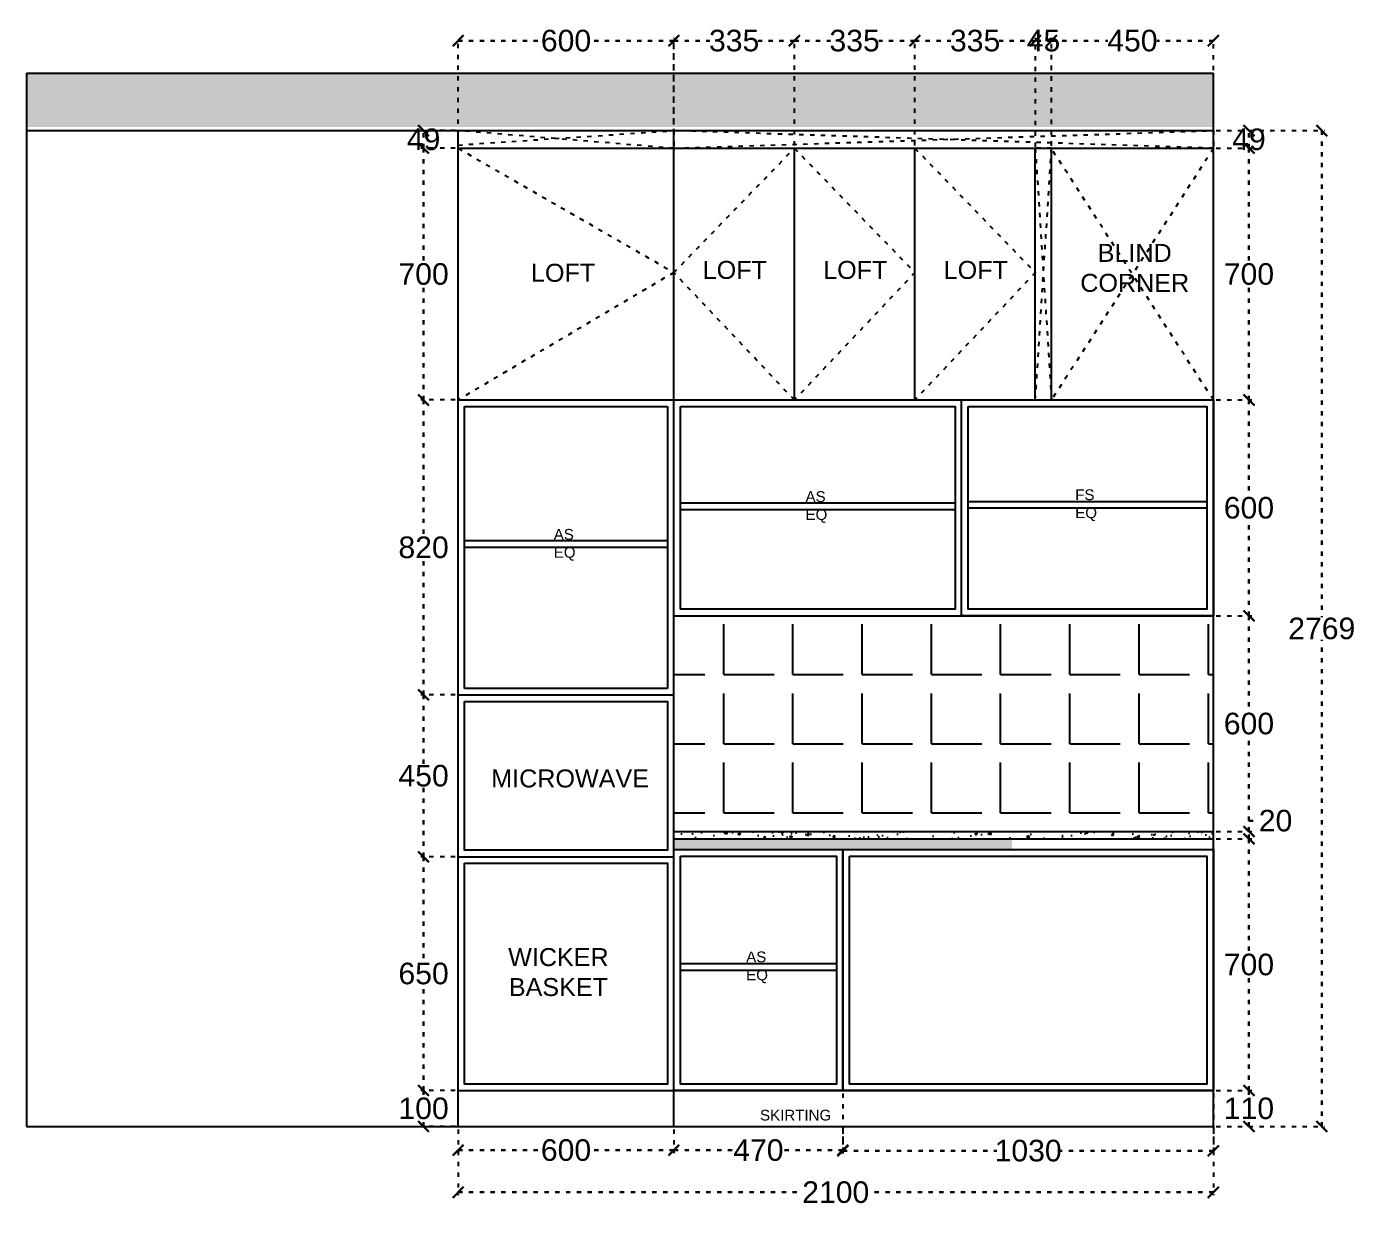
# Model space of a CAD drawing. Header units: millimetres. Extents: x 220712 to 1505573, y -354410 to 241923.
# Drawn here: x 247080 to 250772, y 120759 to 124039 of the extents above; entities that cross this region are included whole.
import ezdxf

# ---------------------------------------------------------------- set-up
doc = ezdxf.new("R2010")
doc.units = ezdxf.units.MM
doc.header["$MEASUREMENT"] = 0
doc.linetypes.add('ACAD_ISO03W100', pattern=[30, 12, -18])
doc.layers.add('Walls', color=253, linetype='Continuous')
doc.layers.add('Words', color=7, linetype='Continuous')
doc.styles.get("Standard").update_dxf_attribs({"font": 'arial.ttf'})
doc.dimstyles.get("Standard").update_dxf_attribs({"dimtxt": 60, "dimasz": 30, "dimexe": 7.75, "dimexo": 8.13, "dimgap": 0.63, "dimtad": 0, "dimtih": 1, "dimtoh": 1, "dimdec": 0, "dimzin": 0, "dimtxsty": 'Standard', "dimblk": 'OBLIQUE', "dimcen": 2.25, "dimclrd": 1, "dimclre": 1, "dimclrt": 1, "dimadec": 0, "dimazin": 0, "dimtfac": 1, "dimtdec": 0, "dimtofl": 0, "dimtmove": 0, "dimatfit": 3, "dimfxl": 1, "dimtolj": 1, "dimtzin": 0, "dimlwd": 30, "dimarcsym": 0})
pattern_1 = [(50, (4543.5, 0), (71.726018, -6.275213), [7.5, -82.5]), (355, (4543.5, 0), (-13.875133, 75.219213), [6, -66]), (100.451444, (4549.48, -0.52), (57.850885, 68.943999), [6.37402, -70.114211]), (46.1842, (4543.5, 20), (106.724133, -16.551928), [11.25, -123.75]), (96.635635, (4552.39, 18.62), (93.466195, 97.41186), [9.561034, -105.171376]), (351.184164, (4543.5, 20), (93.466195, 97.41186), [9, -99]), (21, (4553.5, 15), (59.690705, -40.261889), [7.5, -82.5]), (326, (4553.5, 15), (24.331533, 72.515005), [6, -66]), (71.451445, (4558.474, 11.645), (84.022238, 32.253115), [6.374019, -70.114211]), (37.5, (4543.5, 0), (1.2159855, 33.2893854), [0, -65.2, 0, -67, 0, -66.25]), (7.5, (4543.5, 0), (26.3069537, 39.441171), [0, -38.2, 0, -63.7, 0, -25.25]), (327.5, (4521.2, 0), (53.3822436, -2.2554872), [0, -25, 0, -78, 0, -103.5]), (317.5, (4511.2, 0), (58.318617, 10.010498), [0, -32.5, 0, -51.8, 0, -73.5])]

# ---------------------------------------------------------------- blocks, each defined once
blk = doc.blocks.new('_Oblique')
at = {"color": 0, "linetype": 'ByBlock', "lineweight": -2}
blk.add_line((-0.5, -0.5), (0.5, 0.5), dxfattribs=at)
blk = doc.blocks.new('*D192')
at = {"layer": 'Defpoints', "color": 0, "linetype": 'ACAD_ISO03W100', "transparency": 16777216}
for p in [(248184, 123701), (248280, 123701), (248280, 123001)]:
    blk.add_point(p, dxfattribs=at)
at = {"layer": 'Walls', "color": 1, "linetype": 'ACAD_ISO03W100', "lineweight": -2, "transparency": 16777216}
for p, q in [((248271.9, 123701), (248176.3, 123701)), ((248271.9, 123001), (248176.3, 123001))]:
    blk.add_line(p, q, dxfattribs=at)
at = {"layer": 'Walls', "color": 1, "linetype": 'ACAD_ISO03W100', "lineweight": 30, "transparency": 16777216}
for p, q in [((248184, 123701), (248184, 123382.3)), ((248184, 123001), (248184, 123319.7))]:
    blk.add_line(p, q, dxfattribs=at)
at = {"layer": 'Walls', "color": 1, "linetype": 'ACAD_ISO03W100', "lineweight": 30, "transparency": 16777216, "xscale": 30, "yscale": 30, "zscale": 30}
for p, rotation in [((248184, 123701), 90), ((248184, 123001), 270)]:
    blk.add_blockref('_Oblique', p, dxfattribs=dict(at, rotation=rotation))
at = {"layer": 'Walls', "color": 1, "linetype": 'ACAD_ISO03W100', "transparency": 16777216, "insert": (248184, 123351), "char_height": 60, "attachment_point": 5}
blk.add_mtext('\\A1;700', dxfattribs=at)
blk = doc.blocks.new('*D181')
at = {"layer": 'Defpoints', "color": 0, "linetype": 'ACAD_ISO03W100', "transparency": 16777216}
for p in [(248184, 123001), (248280, 123001), (248280, 122181)]:
    blk.add_point(p, dxfattribs=at)
at = {"layer": 'Walls', "color": 1, "linetype": 'ACAD_ISO03W100', "lineweight": -2, "transparency": 16777216}
for p, q in [((248271.9, 123001), (248176.3, 123001)), ((248271.9, 122181), (248176.3, 122181))]:
    blk.add_line(p, q, dxfattribs=at)
at = {"layer": 'Walls', "color": 1, "linetype": 'ACAD_ISO03W100', "lineweight": 30, "transparency": 16777216}
for p, q in [((248184, 123001), (248184, 122622.3)), ((248184, 122181), (248184, 122559.7))]:
    blk.add_line(p, q, dxfattribs=at)
at = {"layer": 'Walls', "color": 1, "linetype": 'ACAD_ISO03W100', "lineweight": 30, "transparency": 16777216, "xscale": 30, "yscale": 30, "zscale": 30}
for p, rotation in [((248184, 123001), 90), ((248184, 122181), 270)]:
    blk.add_blockref('_Oblique', p, dxfattribs=dict(at, rotation=rotation))
at = {"layer": 'Walls', "color": 1, "linetype": 'ACAD_ISO03W100', "transparency": 16777216, "insert": (248184, 122591), "char_height": 60, "attachment_point": 5}
blk.add_mtext('\\A1;820', dxfattribs=at)
blk = doc.blocks.new('*D182')
at = {"layer": 'Defpoints', "color": 0, "linetype": 'ACAD_ISO03W100', "transparency": 16777216}
for p in [(248184, 122181), (248280, 122181), (248280, 121731)]:
    blk.add_point(p, dxfattribs=at)
at = {"layer": 'Walls', "color": 1, "linetype": 'ACAD_ISO03W100', "lineweight": -2, "transparency": 16777216}
for p, q in [((248271.9, 122181), (248176.3, 122181)), ((248271.9, 121731), (248176.3, 121731))]:
    blk.add_line(p, q, dxfattribs=at)
at = {"layer": 'Walls', "color": 1, "linetype": 'ACAD_ISO03W100', "lineweight": 30, "transparency": 16777216}
for p, q in [((248184, 122181), (248184, 121987.3)), ((248184, 121731), (248184, 121924.7))]:
    blk.add_line(p, q, dxfattribs=at)
at = {"layer": 'Walls', "color": 1, "linetype": 'ACAD_ISO03W100', "lineweight": 30, "transparency": 16777216, "xscale": 30, "yscale": 30, "zscale": 30}
for p, rotation in [((248184, 122181), 90), ((248184, 121731), 270)]:
    blk.add_blockref('_Oblique', p, dxfattribs=dict(at, rotation=rotation))
at = {"layer": 'Walls', "color": 1, "linetype": 'ACAD_ISO03W100', "transparency": 16777216, "insert": (248184, 121956), "char_height": 60, "attachment_point": 5}
blk.add_mtext('\\A1;450', dxfattribs=at)
blk = doc.blocks.new('*D183')
at = {"layer": 'Defpoints', "color": 0, "linetype": 'ACAD_ISO03W100', "transparency": 16777216}
for p in [(248184, 121731), (248280, 121731), (248280, 121081)]:
    blk.add_point(p, dxfattribs=at)
at = {"layer": 'Walls', "color": 1, "linetype": 'ACAD_ISO03W100', "lineweight": -2, "transparency": 16777216}
for p, q in [((248271.9, 121731), (248176.3, 121731)), ((248271.9, 121081), (248176.3, 121081))]:
    blk.add_line(p, q, dxfattribs=at)
at = {"layer": 'Walls', "color": 1, "linetype": 'ACAD_ISO03W100', "lineweight": 30, "transparency": 16777216}
for p, q in [((248184, 121731), (248184, 121437.3)), ((248184, 121081), (248184, 121374.7))]:
    blk.add_line(p, q, dxfattribs=at)
at = {"layer": 'Walls', "color": 1, "linetype": 'ACAD_ISO03W100', "lineweight": 30, "transparency": 16777216, "xscale": 30, "yscale": 30, "zscale": 30}
for p, rotation in [((248184, 121731), 90), ((248184, 121081), 270)]:
    blk.add_blockref('_Oblique', p, dxfattribs=dict(at, rotation=rotation))
at = {"layer": 'Walls', "color": 1, "linetype": 'ACAD_ISO03W100', "transparency": 16777216, "insert": (248184, 121406), "char_height": 60, "attachment_point": 5}
blk.add_mtext('\\A1;650', dxfattribs=at)
blk = doc.blocks.new('*D184')
at = {"layer": 'Defpoints', "color": 0, "linetype": 'ACAD_ISO03W100', "transparency": 16777216}
for p in [(248184, 121081), (248280, 121081), (248280, 120981)]:
    blk.add_point(p, dxfattribs=at)
at = {"layer": 'Walls', "color": 1, "linetype": 'ACAD_ISO03W100', "lineweight": -2, "transparency": 16777216}
for p, q in [((248271.9, 121081), (248176.3, 121081)), ((248271.9, 120981), (248176.3, 120981))]:
    blk.add_line(p, q, dxfattribs=at)
at = {"layer": 'Walls', "color": 1, "linetype": 'ACAD_ISO03W100', "lineweight": 30, "transparency": 16777216}
for p, q in [((248184, 121081), (248184, 121062.3)), ((248184, 120981), (248184, 120999.7))]:
    blk.add_line(p, q, dxfattribs=at)
at = {"layer": 'Walls', "color": 1, "linetype": 'ACAD_ISO03W100', "lineweight": 30, "transparency": 16777216, "xscale": 30, "yscale": 30, "zscale": 30}
for p, rotation in [((248184, 121081), 90), ((248184, 120981), 270)]:
    blk.add_blockref('_Oblique', p, dxfattribs=dict(at, rotation=rotation))
at = {"layer": 'Walls', "color": 1, "linetype": 'ACAD_ISO03W100', "transparency": 16777216, "insert": (248184, 121031), "char_height": 60, "attachment_point": 5}
blk.add_mtext('\\A1;100', dxfattribs=at)
blk = doc.blocks.new('*D185')
at = {"layer": 'Defpoints', "color": 0, "linetype": 'ACAD_ISO03W100', "transparency": 16777216}
for p in [(248184, 123750), (248280, 123750), (248280, 123701)]:
    blk.add_point(p, dxfattribs=at)
at = {"layer": 'Walls', "color": 1, "linetype": 'ACAD_ISO03W100', "lineweight": -2, "transparency": 16777216}
for p, q in [((248271.87, 123750), (248176.25, 123750)), ((248271.87, 123701), (248176.25, 123701))]:
    blk.add_line(p, q, dxfattribs=at)
at = {"layer": 'Walls', "color": 1, "linetype": 'ACAD_ISO03W100', "lineweight": 30, "transparency": 16777216}
blk.add_line((248184, 123701), (248184, 123750), dxfattribs=at)
at = {"layer": 'Walls', "color": 1, "linetype": 'ACAD_ISO03W100', "lineweight": 30, "transparency": 16777216, "xscale": 30, "yscale": 30, "zscale": 30}
for p, rotation in [((248184, 123750), 90), ((248184, 123701), 270)]:
    blk.add_blockref('_Oblique', p, dxfattribs=dict(at, rotation=rotation))
at = {"layer": 'Walls', "color": 1, "linetype": 'ACAD_ISO03W100', "transparency": 16777216, "insert": (248184, 123725.5), "char_height": 60, "attachment_point": 5}
blk.add_mtext('\\A1;49', dxfattribs=at)
blk = doc.blocks.new('*D186')
at = {"layer": 'Defpoints', "color": 0, "linetype": 'ACAD_ISO03W100', "transparency": 16777216}
for p in [(248280, 120981), (248880, 120981), (248880, 120915)]:
    blk.add_point(p, dxfattribs=at)
at = {"layer": 'Walls', "color": 1, "linetype": 'ACAD_ISO03W100', "lineweight": -2, "transparency": 16777216}
for p, q in [((248280, 120972.9), (248280, 120907.2)), ((248880, 120972.9), (248880, 120907.2))]:
    blk.add_line(p, q, dxfattribs=at)
at = {"layer": 'Walls', "color": 1, "linetype": 'ACAD_ISO03W100', "lineweight": 30, "transparency": 16777216}
for p, q in [((248280, 120915), (248513, 120915)), ((248880, 120915), (248647, 120915))]:
    blk.add_line(p, q, dxfattribs=at)
at = {"layer": 'Walls', "color": 1, "linetype": 'ACAD_ISO03W100', "lineweight": 30, "transparency": 16777216, "xscale": 30, "yscale": 30, "zscale": 30, "rotation": 180}
blk.add_blockref('_Oblique', (248280, 120915), dxfattribs=at)
at = {"layer": 'Walls', "color": 1, "linetype": 'ACAD_ISO03W100', "lineweight": 30, "transparency": 16777216, "xscale": 30, "yscale": 30, "zscale": 30}
blk.add_blockref('_Oblique', (248880, 120915), dxfattribs=at)
at = {"layer": 'Walls', "color": 1, "linetype": 'ACAD_ISO03W100', "transparency": 16777216, "insert": (248580, 120915), "char_height": 60, "attachment_point": 5}
blk.add_mtext('\\A1;600', dxfattribs=at)
blk = doc.blocks.new('*D187')
at = {"layer": 'Defpoints', "color": 0, "linetype": 'ACAD_ISO03W100', "transparency": 16777216}
for p in [(249350, 121081), (248880, 120981), (249350, 120915)]:
    blk.add_point(p, dxfattribs=at)
at = {"layer": 'Walls', "color": 1, "linetype": 'ACAD_ISO03W100', "lineweight": -2, "transparency": 16777216}
for p, q in [((249350, 121072.9), (249350, 120907.2)), ((248880, 120972.9), (248880, 120907.2))]:
    blk.add_line(p, q, dxfattribs=at)
at = {"layer": 'Walls', "color": 1, "linetype": 'ACAD_ISO03W100', "lineweight": 30, "transparency": 16777216}
for p, q in [((248880, 120915), (249047, 120915)), ((249350, 120915), (249183, 120915))]:
    blk.add_line(p, q, dxfattribs=at)
at = {"layer": 'Walls', "color": 1, "linetype": 'ACAD_ISO03W100', "lineweight": 30, "transparency": 16777216, "xscale": 30, "yscale": 30, "zscale": 30, "rotation": 180}
blk.add_blockref('_Oblique', (248880, 120915), dxfattribs=at)
at = {"layer": 'Walls', "color": 1, "linetype": 'ACAD_ISO03W100', "lineweight": 30, "transparency": 16777216, "xscale": 30, "yscale": 30, "zscale": 30}
blk.add_blockref('_Oblique', (249350, 120915), dxfattribs=at)
at = {"layer": 'Walls', "color": 1, "linetype": 'ACAD_ISO03W100', "transparency": 16777216, "insert": (249115, 120915), "char_height": 60, "attachment_point": 5}
blk.add_mtext('\\A1;470', dxfattribs=at)
blk = doc.blocks.new('*D188')
at = {"layer": 'Defpoints', "color": 0, "linetype": 'ACAD_ISO03W100', "transparency": 16777216}
for p in [(250380, 121081), (249350, 120981), (250380, 120913.5)]:
    blk.add_point(p, dxfattribs=at)
at = {"layer": 'Walls', "color": 1, "linetype": 'ACAD_ISO03W100', "lineweight": -2, "transparency": 16777216}
for p, q in [((250380, 121072.9), (250380, 120905.8)), ((249350, 120972.9), (249350, 120905.8))]:
    blk.add_line(p, q, dxfattribs=at)
at = {"layer": 'Walls', "color": 1, "linetype": 'ACAD_ISO03W100', "lineweight": 30, "transparency": 16777216}
for p, q in [((249350, 120913.5), (249777.7, 120913.5)), ((250380, 120913.5), (249952.3, 120913.5))]:
    blk.add_line(p, q, dxfattribs=at)
at = {"layer": 'Walls', "color": 1, "linetype": 'ACAD_ISO03W100', "lineweight": 30, "transparency": 16777216, "xscale": 30, "yscale": 30, "zscale": 30, "rotation": 180}
blk.add_blockref('_Oblique', (249350, 120913.5), dxfattribs=at)
at = {"layer": 'Walls', "color": 1, "linetype": 'ACAD_ISO03W100', "lineweight": 30, "transparency": 16777216, "xscale": 30, "yscale": 30, "zscale": 30}
blk.add_blockref('_Oblique', (250380, 120913.5), dxfattribs=at)
at = {"layer": 'Walls', "color": 1, "linetype": 'ACAD_ISO03W100', "transparency": 16777216, "insert": (249865, 120913.5), "char_height": 60, "attachment_point": 5}
blk.add_mtext('\\A1;1030', dxfattribs=at)
blk = doc.blocks.new('*D180')
at = {"layer": 'Defpoints', "color": 0, "linetype": 'ACAD_ISO03W100', "transparency": 16777216}
for p in [(248280, 120981), (250380, 120981), (250380, 120798)]:
    blk.add_point(p, dxfattribs=at)
at = {"layer": 'Walls', "color": 1, "linetype": 'ACAD_ISO03W100', "lineweight": -2, "transparency": 16777216}
for p, q in [((248280, 120972.87), (248280, 120790.25)), ((250380, 120972.87), (250380, 120790.25))]:
    blk.add_line(p, q, dxfattribs=at)
at = {"layer": 'Walls', "color": 1, "linetype": 'ACAD_ISO03W100', "lineweight": 30, "transparency": 16777216}
for p, q in [((248280, 120798), (249239.37, 120798)), ((250380, 120798), (249420.63, 120798))]:
    blk.add_line(p, q, dxfattribs=at)
at = {"layer": 'Walls', "color": 1, "linetype": 'ACAD_ISO03W100', "lineweight": 30, "transparency": 16777216, "xscale": 30, "yscale": 30, "zscale": 30, "rotation": 180}
blk.add_blockref('_Oblique', (248280, 120798), dxfattribs=at)
at = {"layer": 'Walls', "color": 1, "linetype": 'ACAD_ISO03W100', "lineweight": 30, "transparency": 16777216, "xscale": 30, "yscale": 30, "zscale": 30}
blk.add_blockref('_Oblique', (250380, 120798), dxfattribs=at)
at = {"layer": 'Walls', "color": 1, "linetype": 'ACAD_ISO03W100', "transparency": 16777216, "insert": (249330, 120798), "char_height": 60, "attachment_point": 5}
blk.add_mtext('\\A1;2100', dxfattribs=at)
blk = doc.blocks.new('*D194')
at = {"layer": 'Defpoints', "color": 0, "linetype": 'ACAD_ISO03W100', "transparency": 16777216}
for p in [(250380, 121081), (250479, 121081), (250380, 120981)]:
    blk.add_point(p, dxfattribs=at)
at = {"layer": 'Walls', "color": 1, "linetype": 'ACAD_ISO03W100', "lineweight": -2, "transparency": 16777216}
for p, q in [((250388.1, 121081), (250486.8, 121081)), ((250388.1, 120981), (250486.8, 120981))]:
    blk.add_line(p, q, dxfattribs=at)
at = {"layer": 'Walls', "color": 1, "linetype": 'ACAD_ISO03W100', "lineweight": 30, "transparency": 16777216}
for p, q in [((250479, 121081), (250479, 121062.3)), ((250479, 120981), (250479, 120999.7))]:
    blk.add_line(p, q, dxfattribs=at)
at = {"layer": 'Walls', "color": 1, "linetype": 'ACAD_ISO03W100', "lineweight": 30, "transparency": 16777216, "xscale": 30, "yscale": 30, "zscale": 30}
for p, rotation in [((250479, 121081), 90), ((250479, 120981), 270)]:
    blk.add_blockref('_Oblique', p, dxfattribs=dict(at, rotation=rotation))
at = {"layer": 'Walls', "color": 1, "linetype": 'ACAD_ISO03W100', "transparency": 16777216, "insert": (250479, 121031), "char_height": 60, "attachment_point": 5}
blk.add_mtext('\\A1;110', dxfattribs=at)
blk = doc.blocks.new('*D195')
at = {"layer": 'Defpoints', "color": 0, "linetype": 'ACAD_ISO03W100', "transparency": 16777216}
for p in [(250380, 121781), (250479, 121781), (250380, 121081)]:
    blk.add_point(p, dxfattribs=at)
at = {"layer": 'Walls', "color": 1, "linetype": 'ACAD_ISO03W100', "lineweight": -2, "transparency": 16777216}
for p, q in [((250388.1, 121781), (250486.8, 121781)), ((250388.1, 121081), (250486.8, 121081))]:
    blk.add_line(p, q, dxfattribs=at)
at = {"layer": 'Walls', "color": 1, "linetype": 'ACAD_ISO03W100', "lineweight": 30, "transparency": 16777216}
for p, q in [((250479, 121781), (250479, 121462.3)), ((250479, 121081), (250479, 121399.7))]:
    blk.add_line(p, q, dxfattribs=at)
at = {"layer": 'Walls', "color": 1, "linetype": 'ACAD_ISO03W100', "lineweight": 30, "transparency": 16777216, "xscale": 30, "yscale": 30, "zscale": 30}
for p, rotation in [((250479, 121781), 90), ((250479, 121081), 270)]:
    blk.add_blockref('_Oblique', p, dxfattribs=dict(at, rotation=rotation))
at = {"layer": 'Walls', "color": 1, "linetype": 'ACAD_ISO03W100', "transparency": 16777216, "insert": (250479, 121431), "char_height": 60, "attachment_point": 5}
blk.add_mtext('\\A1;700', dxfattribs=at)
blk = doc.blocks.new('*D196')
at = {"layer": 'Defpoints', "color": 0, "linetype": 'ACAD_ISO03W100', "transparency": 16777216}
for p in [(250380, 121801), (250380, 121781), (250479, 121801)]:
    blk.add_point(p, dxfattribs=at)
at = {"layer": 'Walls', "color": 1, "linetype": 'ACAD_ISO03W100', "lineweight": 30, "transparency": 16777216}
for p, q in [((250479, 121801), (250479, 121831)), ((250479, 121831), (250509, 121831)), ((250479, 121781), (250479, 121801))]:
    blk.add_line(p, q, dxfattribs=at)
at = {"layer": 'Walls', "color": 1, "linetype": 'ACAD_ISO03W100', "lineweight": -2, "transparency": 16777216}
for p, q in [((250388.1, 121801), (250486.8, 121801)), ((250388.1, 121781), (250486.8, 121781))]:
    blk.add_line(p, q, dxfattribs=at)
at = {"layer": 'Walls', "color": 1, "linetype": 'ACAD_ISO03W100', "lineweight": 30, "transparency": 16777216, "xscale": 30, "yscale": 30, "zscale": 30}
for p, rotation in [((250479, 121801), 90), ((250479, 121781), 270)]:
    blk.add_blockref('_Oblique', p, dxfattribs=dict(at, rotation=rotation))
at = {"layer": 'Walls', "color": 1, "linetype": 'ACAD_ISO03W100', "transparency": 16777216, "insert": (250553, 121831), "char_height": 60, "attachment_point": 5}
blk.add_mtext('\\A1;20', dxfattribs=at)
blk = doc.blocks.new('*D197')
at = {"layer": 'Defpoints', "color": 0, "linetype": 'ACAD_ISO03W100', "transparency": 16777216}
for p in [(250380, 122401), (250479, 122401), (250380, 121801)]:
    blk.add_point(p, dxfattribs=at)
at = {"layer": 'Walls', "color": 1, "linetype": 'ACAD_ISO03W100', "lineweight": -2, "transparency": 16777216}
for p, q in [((250388.1, 122401), (250486.8, 122401)), ((250388.1, 121801), (250486.8, 121801))]:
    blk.add_line(p, q, dxfattribs=at)
at = {"layer": 'Walls', "color": 1, "linetype": 'ACAD_ISO03W100', "lineweight": 30, "transparency": 16777216}
for p, q in [((250479, 122401), (250479, 122132.3)), ((250479, 121801), (250479, 122069.7))]:
    blk.add_line(p, q, dxfattribs=at)
at = {"layer": 'Walls', "color": 1, "linetype": 'ACAD_ISO03W100', "lineweight": 30, "transparency": 16777216, "xscale": 30, "yscale": 30, "zscale": 30}
for p, rotation in [((250479, 122401), 90), ((250479, 121801), 270)]:
    blk.add_blockref('_Oblique', p, dxfattribs=dict(at, rotation=rotation))
at = {"layer": 'Walls', "color": 1, "linetype": 'ACAD_ISO03W100', "transparency": 16777216, "insert": (250479, 122101), "char_height": 60, "attachment_point": 5}
blk.add_mtext('\\A1;600', dxfattribs=at)
blk = doc.blocks.new('*D193')
at = {"layer": 'Defpoints', "color": 0, "linetype": 'ACAD_ISO03W100', "transparency": 16777216}
for p in [(250380, 123001), (250479, 123001), (250380, 122401)]:
    blk.add_point(p, dxfattribs=at)
at = {"layer": 'Walls', "color": 1, "linetype": 'ACAD_ISO03W100', "lineweight": -2, "transparency": 16777216}
for p, q in [((250388.1, 123001), (250486.8, 123001)), ((250388.1, 122401), (250486.8, 122401))]:
    blk.add_line(p, q, dxfattribs=at)
at = {"layer": 'Walls', "color": 1, "linetype": 'ACAD_ISO03W100', "lineweight": 30, "transparency": 16777216}
for p, q in [((250479, 123001), (250479, 122732.3)), ((250479, 122401), (250479, 122669.7))]:
    blk.add_line(p, q, dxfattribs=at)
at = {"layer": 'Walls', "color": 1, "linetype": 'ACAD_ISO03W100', "lineweight": 30, "transparency": 16777216, "xscale": 30, "yscale": 30, "zscale": 30}
for p, rotation in [((250479, 123001), 90), ((250479, 122401), 270)]:
    blk.add_blockref('_Oblique', p, dxfattribs=dict(at, rotation=rotation))
at = {"layer": 'Walls', "color": 1, "linetype": 'ACAD_ISO03W100', "transparency": 16777216, "insert": (250479, 122701), "char_height": 60, "attachment_point": 5}
blk.add_mtext('\\A1;600', dxfattribs=at)
blk = doc.blocks.new('*D177')
at = {"layer": 'Defpoints', "color": 0, "linetype": 'ACAD_ISO03W100', "transparency": 16777216}
for p in [(250380, 123701), (250479, 123701), (250380, 123001)]:
    blk.add_point(p, dxfattribs=at)
at = {"layer": 'Walls', "color": 1, "linetype": 'ACAD_ISO03W100', "lineweight": -2, "transparency": 16777216}
for p, q in [((250388.1, 123701), (250486.8, 123701)), ((250388.1, 123001), (250486.8, 123001))]:
    blk.add_line(p, q, dxfattribs=at)
at = {"layer": 'Walls', "color": 1, "linetype": 'ACAD_ISO03W100', "lineweight": 30, "transparency": 16777216}
for p, q in [((250479, 123701), (250479, 123382.3)), ((250479, 123001), (250479, 123319.7))]:
    blk.add_line(p, q, dxfattribs=at)
at = {"layer": 'Walls', "color": 1, "linetype": 'ACAD_ISO03W100', "lineweight": 30, "transparency": 16777216, "xscale": 30, "yscale": 30, "zscale": 30}
for p, rotation in [((250479, 123701), 90), ((250479, 123001), 270)]:
    blk.add_blockref('_Oblique', p, dxfattribs=dict(at, rotation=rotation))
at = {"layer": 'Walls', "color": 1, "linetype": 'ACAD_ISO03W100', "transparency": 16777216, "insert": (250479, 123351), "char_height": 60, "attachment_point": 5}
blk.add_mtext('\\A1;700', dxfattribs=at)
blk = doc.blocks.new('*D178')
at = {"layer": 'Defpoints', "color": 0, "linetype": 'ACAD_ISO03W100', "transparency": 16777216}
for p in [(250380, 123750), (250479, 123750), (250380, 123701)]:
    blk.add_point(p, dxfattribs=at)
at = {"layer": 'Walls', "color": 1, "linetype": 'ACAD_ISO03W100', "lineweight": -2, "transparency": 16777216}
for p, q in [((250388.13, 123750), (250486.75, 123750)), ((250388.13, 123701), (250486.75, 123701))]:
    blk.add_line(p, q, dxfattribs=at)
at = {"layer": 'Walls', "color": 1, "linetype": 'ACAD_ISO03W100', "lineweight": 30, "transparency": 16777216}
blk.add_line((250479, 123701), (250479, 123750), dxfattribs=at)
at = {"layer": 'Walls', "color": 1, "linetype": 'ACAD_ISO03W100', "lineweight": 30, "transparency": 16777216, "xscale": 30, "yscale": 30, "zscale": 30}
for p, rotation in [((250479, 123750), 90), ((250479, 123701), 270)]:
    blk.add_blockref('_Oblique', p, dxfattribs=dict(at, rotation=rotation))
at = {"layer": 'Walls', "color": 1, "linetype": 'ACAD_ISO03W100', "transparency": 16777216, "insert": (250479, 123725.5), "char_height": 60, "attachment_point": 5}
blk.add_mtext('\\A1;49', dxfattribs=at)
blk = doc.blocks.new('*D179')
at = {"layer": 'Defpoints', "color": 0, "linetype": 'ACAD_ISO03W100', "transparency": 16777216}
for p in [(250380, 123750), (250681.5, 123750), (250380, 120981)]:
    blk.add_point(p, dxfattribs=at)
at = {"layer": 'Walls', "color": 1, "linetype": 'ACAD_ISO03W100', "lineweight": -2, "transparency": 16777216}
for p, q in [((250388.1, 123750), (250689.3, 123750)), ((250388.1, 120981), (250689.3, 120981))]:
    blk.add_line(p, q, dxfattribs=at)
at = {"layer": 'Walls', "color": 1, "linetype": 'ACAD_ISO03W100', "lineweight": 30, "transparency": 16777216}
for p, q in [((250681.5, 123750), (250681.5, 122396.8)), ((250681.5, 120981), (250681.5, 122334.2))]:
    blk.add_line(p, q, dxfattribs=at)
at = {"layer": 'Walls', "color": 1, "linetype": 'ACAD_ISO03W100', "lineweight": 30, "transparency": 16777216, "xscale": 30, "yscale": 30, "zscale": 30}
for p, rotation in [((250681.5, 123750), 90), ((250681.5, 120981), 270)]:
    blk.add_blockref('_Oblique', p, dxfattribs=dict(at, rotation=rotation))
at = {"layer": 'Walls', "color": 1, "linetype": 'ACAD_ISO03W100', "transparency": 16777216, "insert": (250681.5, 122365.5), "char_height": 60, "attachment_point": 5}
blk.add_mtext('\\A1;2769', dxfattribs=at)
blk = doc.blocks.new('*D198')
at = {"layer": 'Defpoints', "color": 0, "linetype": 'ACAD_ISO03W100', "transparency": 16777216}
for p in [(249930, 124000), (249930, 123701), (250380, 123700)]:
    blk.add_point(p, dxfattribs=at)
at = {"layer": 'Walls', "color": 1, "linetype": 'ACAD_ISO03W100', "lineweight": -2, "transparency": 16777216}
for p, q in [((249930, 123709.1), (249930, 124007.8)), ((250380, 123708.1), (250380, 124007.8))]:
    blk.add_line(p, q, dxfattribs=at)
at = {"layer": 'Walls', "color": 1, "linetype": 'ACAD_ISO03W100', "lineweight": 30, "transparency": 16777216}
for p, q in [((249930, 124000), (250087, 124000)), ((250380, 124000), (250223, 124000))]:
    blk.add_line(p, q, dxfattribs=at)
at = {"layer": 'Walls', "color": 1, "linetype": 'ACAD_ISO03W100', "lineweight": 30, "transparency": 16777216, "xscale": 30, "yscale": 30, "zscale": 30, "rotation": 180}
blk.add_blockref('_Oblique', (249930, 124000), dxfattribs=at)
at = {"layer": 'Walls', "color": 1, "linetype": 'ACAD_ISO03W100', "lineweight": 30, "transparency": 16777216, "xscale": 30, "yscale": 30, "zscale": 30}
blk.add_blockref('_Oblique', (250380, 124000), dxfattribs=at)
at = {"layer": 'Walls', "color": 1, "linetype": 'ACAD_ISO03W100', "transparency": 16777216, "insert": (250155, 124000), "char_height": 60, "attachment_point": 5}
blk.add_mtext('\\A1;450', dxfattribs=at)
blk = doc.blocks.new('*D199')
at = {"layer": 'Defpoints', "color": 0, "linetype": 'ACAD_ISO03W100', "transparency": 16777216}
for p in [(249885.2, 124000), (249885.2, 123697.1), (249930, 123700)]:
    blk.add_point(p, dxfattribs=at)
at = {"layer": 'Walls', "color": 1, "linetype": 'ACAD_ISO03W100', "lineweight": -2, "transparency": 16777216}
for p, q in [((249885.2, 123705.3), (249885.2, 124007.8)), ((249930, 123708.1), (249930, 124007.8))]:
    blk.add_line(p, q, dxfattribs=at)
at = {"layer": 'Walls', "color": 1, "linetype": 'ACAD_ISO03W100', "lineweight": 30, "transparency": 16777216}
blk.add_line((249930, 124000), (249885.2, 124000), dxfattribs=at)
at = {"layer": 'Walls', "color": 1, "linetype": 'ACAD_ISO03W100', "lineweight": 30, "transparency": 16777216, "xscale": 30, "yscale": 30, "zscale": 30, "rotation": 180}
blk.add_blockref('_Oblique', (249885.2, 124000), dxfattribs=at)
at = {"layer": 'Walls', "color": 1, "linetype": 'ACAD_ISO03W100', "lineweight": 30, "transparency": 16777216, "xscale": 30, "yscale": 30, "zscale": 30}
blk.add_blockref('_Oblique', (249930, 124000), dxfattribs=at)
at = {"layer": 'Walls', "color": 1, "linetype": 'ACAD_ISO03W100', "transparency": 16777216, "insert": (249907.6, 124000), "char_height": 60, "attachment_point": 5}
blk.add_mtext('\\A1;45', dxfattribs=at)
blk = doc.blocks.new('*D200')
at = {"layer": 'Defpoints', "color": 0, "linetype": 'ACAD_ISO03W100', "transparency": 16777216}
for p in [(249550, 124000), (249550, 123701), (249885.2, 123697.1)]:
    blk.add_point(p, dxfattribs=at)
at = {"layer": 'Walls', "color": 1, "linetype": 'ACAD_ISO03W100', "lineweight": -2, "transparency": 16777216}
for p, q in [((249550, 123709.1), (249550, 124007.8)), ((249885.2, 123705.3), (249885.2, 124007.8))]:
    blk.add_line(p, q, dxfattribs=at)
at = {"layer": 'Walls', "color": 1, "linetype": 'ACAD_ISO03W100', "lineweight": 30, "transparency": 16777216}
for p, q in [((249550, 124000), (249650.5, 124000)), ((249885.2, 124000), (249784.7, 124000))]:
    blk.add_line(p, q, dxfattribs=at)
at = {"layer": 'Walls', "color": 1, "linetype": 'ACAD_ISO03W100', "lineweight": 30, "transparency": 16777216, "xscale": 30, "yscale": 30, "zscale": 30, "rotation": 180}
blk.add_blockref('_Oblique', (249550, 124000), dxfattribs=at)
at = {"layer": 'Walls', "color": 1, "linetype": 'ACAD_ISO03W100', "lineweight": 30, "transparency": 16777216, "xscale": 30, "yscale": 30, "zscale": 30}
blk.add_blockref('_Oblique', (249885.2, 124000), dxfattribs=at)
at = {"layer": 'Walls', "color": 1, "linetype": 'ACAD_ISO03W100', "transparency": 16777216, "insert": (249717.6, 124000), "char_height": 60, "attachment_point": 5}
blk.add_mtext('\\A1;335', dxfattribs=at)
blk = doc.blocks.new('*D189')
at = {"layer": 'Defpoints', "color": 0, "linetype": 'ACAD_ISO03W100', "transparency": 16777216}
for p in [(249550, 124000), (249215, 123701), (249550, 123701)]:
    blk.add_point(p, dxfattribs=at)
at = {"layer": 'Walls', "color": 1, "linetype": 'ACAD_ISO03W100', "lineweight": -2, "transparency": 16777216}
for p, q in [((249215, 123709.1), (249215, 124007.8)), ((249550, 123709.1), (249550, 124007.8))]:
    blk.add_line(p, q, dxfattribs=at)
at = {"layer": 'Walls', "color": 1, "linetype": 'ACAD_ISO03W100', "lineweight": 30, "transparency": 16777216}
for p, q in [((249215, 124000), (249315.4, 124000)), ((249550, 124000), (249449.6, 124000))]:
    blk.add_line(p, q, dxfattribs=at)
at = {"layer": 'Walls', "color": 1, "linetype": 'ACAD_ISO03W100', "lineweight": 30, "transparency": 16777216, "xscale": 30, "yscale": 30, "zscale": 30, "rotation": 180}
blk.add_blockref('_Oblique', (249215, 124000), dxfattribs=at)
at = {"layer": 'Walls', "color": 1, "linetype": 'ACAD_ISO03W100', "lineweight": 30, "transparency": 16777216, "xscale": 30, "yscale": 30, "zscale": 30}
blk.add_blockref('_Oblique', (249550, 124000), dxfattribs=at)
at = {"layer": 'Walls', "color": 1, "linetype": 'ACAD_ISO03W100', "transparency": 16777216, "insert": (249382.5, 124000), "char_height": 60, "attachment_point": 5}
blk.add_mtext('\\A1;335', dxfattribs=at)
blk = doc.blocks.new('*D190')
at = {"layer": 'Defpoints', "color": 0, "linetype": 'ACAD_ISO03W100', "transparency": 16777216}
for p in [(248880, 124000), (248880, 123698.8), (249215, 123701)]:
    blk.add_point(p, dxfattribs=at)
at = {"layer": 'Walls', "color": 1, "linetype": 'ACAD_ISO03W100', "lineweight": -2, "transparency": 16777216}
for p, q in [((248880, 123706.9), (248880, 124007.8)), ((249215, 123709.1), (249215, 124007.8))]:
    blk.add_line(p, q, dxfattribs=at)
at = {"layer": 'Walls', "color": 1, "linetype": 'ACAD_ISO03W100', "lineweight": 30, "transparency": 16777216}
for p, q in [((248880, 124000), (248980.4, 124000)), ((249215, 124000), (249114.6, 124000))]:
    blk.add_line(p, q, dxfattribs=at)
at = {"layer": 'Walls', "color": 1, "linetype": 'ACAD_ISO03W100', "lineweight": 30, "transparency": 16777216, "xscale": 30, "yscale": 30, "zscale": 30, "rotation": 180}
blk.add_blockref('_Oblique', (248880, 124000), dxfattribs=at)
at = {"layer": 'Walls', "color": 1, "linetype": 'ACAD_ISO03W100', "lineweight": 30, "transparency": 16777216, "xscale": 30, "yscale": 30, "zscale": 30}
blk.add_blockref('_Oblique', (249215, 124000), dxfattribs=at)
at = {"layer": 'Walls', "color": 1, "linetype": 'ACAD_ISO03W100', "transparency": 16777216, "insert": (249047.5, 124000), "char_height": 60, "attachment_point": 5}
blk.add_mtext('\\A1;335', dxfattribs=at)
blk = doc.blocks.new('*D191')
at = {"layer": 'Defpoints', "color": 0, "linetype": 'ACAD_ISO03W100', "transparency": 16777216}
for p in [(248880, 124000), (248280, 123701), (248880, 123705)]:
    blk.add_point(p, dxfattribs=at)
at = {"layer": 'Walls', "color": 1, "linetype": 'ACAD_ISO03W100', "lineweight": -2, "transparency": 16777216}
for p, q in [((248280, 123709.1), (248280, 124007.8)), ((248880, 123713.1), (248880, 124007.8))]:
    blk.add_line(p, q, dxfattribs=at)
at = {"layer": 'Walls', "color": 1, "linetype": 'ACAD_ISO03W100', "lineweight": 30, "transparency": 16777216}
for p, q in [((248280, 124000), (248513, 124000)), ((248880, 124000), (248647, 124000))]:
    blk.add_line(p, q, dxfattribs=at)
at = {"layer": 'Walls', "color": 1, "linetype": 'ACAD_ISO03W100', "lineweight": 30, "transparency": 16777216, "xscale": 30, "yscale": 30, "zscale": 30, "rotation": 180}
blk.add_blockref('_Oblique', (248280, 124000), dxfattribs=at)
at = {"layer": 'Walls', "color": 1, "linetype": 'ACAD_ISO03W100', "lineweight": 30, "transparency": 16777216, "xscale": 30, "yscale": 30, "zscale": 30}
blk.add_blockref('_Oblique', (248880, 124000), dxfattribs=at)
at = {"layer": 'Walls', "color": 1, "linetype": 'ACAD_ISO03W100', "transparency": 16777216, "insert": (248580, 124000), "char_height": 60, "attachment_point": 5}
blk.add_mtext('\\A1;600', dxfattribs=at)

msp = doc.modelspace()

# ---------------------------------------------------------------- hatches: boundary and pattern name
at = {"layer": 'Walls', "true_color": 0xc7c8ca}
h = msp.add_hatch(dxfattribs=at)
h.set_pattern_fill('AR-CONC', color=9, scale=10)
h.set_pattern_definition(pattern_1)
h.paths.add_polyline_path([(250380, 123760), (250380, 123910), (247080, 123910), (247080, 123760)])
at = {"layer": 'Walls', "linetype": 'ACAD_ISO03W100', "true_color": 0xc7c8ca}
h = msp.add_hatch(dxfattribs=at)
h.set_pattern_fill('ANGLE', color=9, scale=700)
h.set_pattern_definition([(0, (4543.5, 0), (0, 192.5), [140, -52.5]), (90, (4543.5, 0), (-192.5, 1e-14), [140, -52.5])])
h.paths.add_polyline_path([(248880, 122391), (248880, 122331), (248880, 121801), (250380, 121801), (250380, 122401), (250080, 122401), (250080, 122391)])
h = msp.add_hatch(dxfattribs=at)
h.set_pattern_fill('AR-CONC', color=9, scale=10)
h.set_pattern_definition(pattern_1)
h.paths.add_polyline_path([(250380, 121781), (250380, 121801), (248880, 121801), (248880, 121781)])
at = {"layer": 'Walls', "linetype": 'ACAD_ISO03W100', "true_color": 0x000000}
h = msp.add_hatch(color=18, dxfattribs=at)
h.dxf.hatch_style = 1
h.paths.add_polyline_path([(249820, 121781), (248880, 121781), (248880, 121751), (249820, 121751)])

# ---------------------------------------------------------------- linework, layer by layer
at = {"layer": 'Walls', "color": 18, "true_color": 0x000000}
for p, q in [((247080, 123910), (247080, 120981)), ((247080, 123910), (250380, 123910)), ((250380, 120981), (250380, 123910)), ((247080, 123750), (250380, 123750)), ((248280, 120981), (248280, 123750)), ((248880, 120981), (248880, 123750)), ((248280, 123701), (250380, 123701)), ((248880, 123701), (250380, 123701)), ((249215, 123001), (249215, 123701)), ((249550, 123001), (249550, 123701)), ((249885, 123001), (249885, 123701)), ((249930, 123001), (249930, 123701)), ((248280, 123001), (250380, 123001)), ((249680, 122401), (249680, 123001)), ((248298, 122983), (248862, 122983)), ((248298, 122199), (248298, 122983)), ((248862, 122983), (248862, 122199)), ((249662, 122714), (248898, 122714)), ((249698, 122719), (250362, 122719)), ((249698, 122701), (250362, 122701)), ((249662, 122696), (248898, 122696)), ((248862, 122609), (248298, 122609)), ((248862, 122591), (248298, 122591)), ((248880, 122401), (250080, 122401)), ((250080, 122401), (250380, 122401)), ((248280, 122181), (248880, 122181)), ((248862, 122199), (248298, 122199)), ((248880, 121801), (250380, 121801)), ((248880, 121781), (250380, 121781)), ((248880, 121751), (249820, 121751)), ((249350, 121081), (249350, 121751)), ((248280, 121731), (248880, 121731)), ((248898, 121434), (249332, 121434)), ((248898, 121416), (249332, 121416)), ((248280, 121081), (250380, 121081)), ((247080, 120981), (250380, 120981))]:
    msp.add_line(p, q, dxfattribs=at)
at = {"layer": 'Walls', "color": 240, "linetype": 'ACAD_ISO03W100', "true_color": 0xed1f24}
for points in [[(248280, 123710), (248879.7, 123750), (248880, 123701), (248280, 123750)], [(248880, 123701), (250380, 123750), (250380, 123701), (248880, 123750)], [(249885, 123001), (249930, 123701), (249885, 123701), (249930, 123001)]]:
    msp.add_lwpolyline(points, dxfattribs=at)
at = {"layer": 'Walls', "color": 9, "linetype": 'ACAD_ISO03W100', "true_color": 0xc7c8ca}
for points in [[(248280, 123701), (248880, 123355.5), (248280, 123001)], [(249215, 123701), (249550, 123355.5), (249215, 123001), (248880, 123355.5), (249215, 123701)], [(249550, 123701), (249885, 123355.5), (249550, 123001)], [(250380, 123700), (249930, 123001), (250380, 123001), (249930, 123700)]]:
    msp.add_lwpolyline(points, dxfattribs=at)
at = {"layer": 'Walls', "color": 18, "true_color": 0x000000}
for points in [[(249680, 123001), (250380, 123001), (250380, 122401), (249680, 122401)], [(248898, 122983), (249662, 122983), (249662, 122419), (248898, 122419)], [(249698, 122983), (250362, 122983), (250362, 122419), (249698, 122419)], [(248298, 122163), (248862, 122163), (248862, 121749), (248298, 121749)], [(248880, 121751), (249350, 121751), (249350, 121081), (248880, 121081)], [(249350, 121751), (250380, 121751), (250380, 121081), (249350, 121081)], [(248298, 121713), (248862, 121713), (248862, 121099), (248298, 121099)], [(248898, 121733), (249332, 121733), (249332, 121099), (248898, 121099)], [(249368, 121733), (250362, 121733), (250362, 121099), (249368, 121099)]]:
    msp.add_lwpolyline(points, close=True, dxfattribs=at)

# ---------------------------------------------------------------- texts
at = {"color": 7, "char_height": 50, "attachment_point": 1}
for s, insert in [('\\pxqc;BLIND\\PCORNER', (249930, 123435.1)), ('\\pxqc;LOFT', (248340.5, 123379.7)), ('\\pxqc;LOFT', (248818, 123387.7)), ('\\pxqc;LOFT', (249153, 123387.7)), ('\\pxqc;LOFT', (249488, 123387.7)), ('\\pxqc;MICROWAVE', (248360, 121973.7)), ('\\pxqc;WICKER BASKET', (248327.5, 121477))]:
    msp.add_mtext_dynamic_manual_height_columns(s, width=462.73, gutter_width=1213, heights=[0], dxfattribs=dict(at, insert=insert))
at = {"color": 18, "true_color": 0x000000, "insert": (249119.5, 121027.5), "char_height": 30, "attachment_point": 1}
msp.add_mtext_dynamic_manual_height_columns('SKIRTING', width=2764.543, gutter_width=1, heights=[238.1], dxfattribs=at)
at = {"layer": 'Words', "color": 0, "char_height": 30, "attachment_point": 1}
for s, insert in [('AS\\PEQ', (249246, 122747.5)), ('FS\\PEQ', (249996, 122752.5)), ('AS\\PEQ', (248546, 122642.5)), ('AS\\PEQ', (249081, 121467.5))]:
    msp.add_mtext_dynamic_manual_height_columns(s, width=1178.022, gutter_width=866.4, heights=[0], dxfattribs=dict(at, insert=insert))

# ---------------------------------------------------------------- dimensions: what is measured, and where the dimension line sits
at = {"layer": 'Walls', "color": 240, "linetype": 'ACAD_ISO03W100', "true_color": 0xed1f24}
for base, p1, p2, picture, middle in [((248880, 124000), (248280, 123701), (248880, 123705), '*D191', (248580, 124000)), ((248880, 124000), (249215, 123701), (248880, 123698.8), '*D190', (249047.5, 124000)), ((249550, 124000), (249215, 123701), (249550, 123701), '*D189', (249382.5, 124000)), ((249550, 124000), (249885.2, 123697.1), (249550, 123701), '*D200', (249717.6, 124000)), ((249930, 124000), (250380, 123700), (249930, 123701), '*D198', (250155, 124000)), ((249350, 120915), (248880, 120981), (249350, 121081), '*D187', (249115, 120915)), ((250380, 120913.5), (249350, 120981), (250380, 121081), '*D188', (249865, 120913.5)), ((248880, 120915), (248280, 120981), (248880, 120981), '*D186', (248580, 120915)), ((250380, 120798), (248280, 120981), (250380, 120981), '*D180', (249330, 120798))]:
    dim = msp.add_linear_dim(base=base, p1=p1, p2=p2, dimstyle='Standard', dxfattribs=at)
    dim.commit()
    dim.dimension.update_dxf_attribs({"geometry": picture, "text_midpoint": middle})
dim = msp.add_linear_dim(base=(249885.2, 124000), p1=(249930, 123700), p2=(249885.2, 123697.1), dimstyle='Standard', dxfattribs=at)
dim.commit()
dim.dimension.update_dxf_attribs({"geometry": '*D199', "text_midpoint": (249907.6, 124000), "dimtype": 160})
dim = msp.add_linear_dim(base=(248184, 123750), p1=(248280, 123701), p2=(248280, 123750), angle=90, dimstyle='Standard', dxfattribs=at)
dim.commit()
dim.dimension.update_dxf_attribs({"geometry": '*D185', "text_midpoint": (248184, 123725.5), "dimtype": 160})
dim = msp.add_linear_dim(base=(250479, 123750), p1=(250380, 123701), p2=(250380, 123750), angle=90, text='49', dimstyle='Standard', dxfattribs=at)
dim.commit()
dim.dimension.update_dxf_attribs({"geometry": '*D178', "text_midpoint": (250479, 123725.5), "dimtype": 160})
for base, p1, p2, picture, middle in [((250681.5, 123750), (250380, 120981), (250380, 123750), '*D179', (250681.5, 122365.5)), ((250479, 123701), (250380, 123001), (250380, 123701), '*D177', (250479, 123351)), ((250479, 123001), (250380, 122401), (250380, 123001), '*D193', (250479, 122701)), ((250479, 122401), (250380, 121801), (250380, 122401), '*D197', (250479, 122101)), ((250479, 121801), (250380, 121781), (250380, 121801), '*D196', (250553, 121831)), ((250479, 121781), (250380, 121081), (250380, 121781), '*D195', (250479, 121431))]:
    dim = msp.add_linear_dim(base=base, p1=p1, p2=p2, angle=90, dimstyle='Standard', dxfattribs=at)
    dim.commit()
    dim.dimension.update_dxf_attribs({"geometry": picture, "text_midpoint": middle})
at = {"layer": 'Walls', "color": 18, "linetype": 'ACAD_ISO03W100', "true_color": 0x000000}
for base, p1, p2, picture, middle in [((248184, 123701), (248280, 123001), (248280, 123701), '*D192', (248184, 123351)), ((248184, 123001), (248280, 122181), (248280, 123001), '*D181', (248184, 122591)), ((248184, 122181), (248280, 121731), (248280, 122181), '*D182', (248184, 121956)), ((248184, 121731), (248280, 121081), (248280, 121731), '*D183', (248184, 121406)), ((248184, 121081), (248280, 120981), (248280, 121081), '*D184', (248184, 121031))]:
    dim = msp.add_linear_dim(base=base, p1=p1, p2=p2, angle=90, dimstyle='Standard', dxfattribs=at)
    dim.commit()
    dim.dimension.update_dxf_attribs({"geometry": picture, "text_midpoint": middle})
at = {"layer": 'Walls', "color": 240, "linetype": 'ACAD_ISO03W100', "true_color": 0xed1f24}
dim = msp.add_linear_dim(base=(250479, 121081), p1=(250380, 120981), p2=(250380, 121081), angle=90, text='110', dimstyle='Standard', dxfattribs=at)
dim.commit()
dim.dimension.update_dxf_attribs({"geometry": '*D194', "text_midpoint": (250479, 121031)})

doc.saveas('drawing.dxf')
